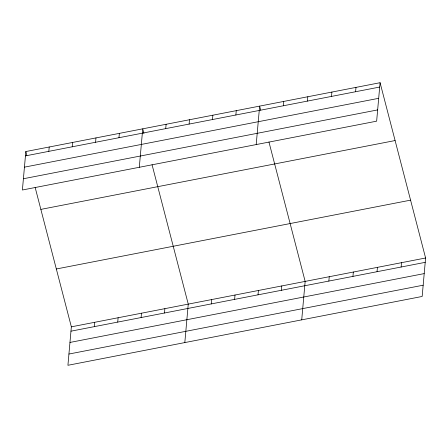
<?xml version="1.0" encoding="UTF-8"?>
<svg xmlns="http://www.w3.org/2000/svg" width="448" height="448" viewBox="0 0 448 448"><rect width="100%" height="100%" fill="white"/><g stroke="black" fill="none" stroke-linecap="round" stroke-linejoin="round"><path stroke-width="0.67" d="M25.833 151.542L22.4 190.002L376.645 121.167L380.078 82.706L25.833 151.542L26.869 155.534M48.826 151.346L49.213 147M72.206 146.804L72.593 142.458M35.157 187.449L71.355 326.833L67.922 365.294L422.167 296.458L425.6 257.998L380.078 82.706M95.586 142.262L95.973 137.911M94.349 326.637L94.735 322.291M118.966 137.715L119.353 133.37M117.729 322.095L118.115 317.744M139.3 167.289L142.733 128.828L143.942 133.482M141.109 317.548L141.495 313.202M165.726 128.632L166.113 124.281M164.489 313.006L164.875 308.661M189.106 124.085L189.493 119.739M184.822 342.58L188.255 304.119L152.057 164.73M212.486 119.543L212.873 115.198M211.249 303.923L211.635 299.572M235.866 115.002L236.253 110.656M234.629 299.376L235.015 295.03M256.2 144.57L259.633 106.109L260.669 110.102M258.009 294.834L258.395 290.489M283.338 105.778L283.724 101.427M281.389 290.293L281.775 285.942M307.423 101.097L307.815 96.751M301.722 319.861L305.155 281.4L268.957 142.016M331.514 96.415L331.901 92.07M328.854 281.064L329.246 276.718M355.6 91.734L355.992 87.388M352.946 276.388L353.332 272.037M377.037 271.706L377.423 267.355M401.122 267.025L401.509 262.679M25.446 155.887L379.691 87.052M24.438 167.149L378.689 98.314M23.402 178.746L377.653 109.911M40.852 209.39L395.102 140.549M56.33 268.985L410.581 200.15M71.355 326.833L425.6 257.998M70.963 331.178L425.214 262.343M69.961 342.44L424.206 273.599M68.925 354.038L423.17 285.202"/></g></svg>
